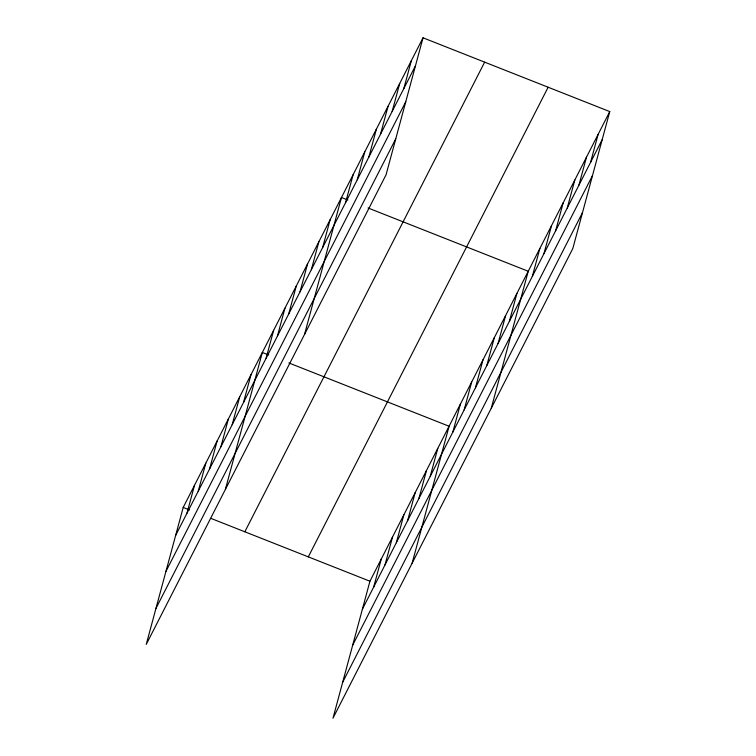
<?xml version="1.0" encoding="UTF-8"?>
<svg xmlns="http://www.w3.org/2000/svg" width="756" height="756" viewBox="0 0 756 756"><rect width="100%" height="100%" fill="white"/><g stroke="black" fill="none" stroke-linecap="round" stroke-linejoin="round"><path stroke-width="1.13" d="M423.02 37.8L183.198 507.437L146.239 644.414L386.061 174.778L423.02 37.8L609.761 111.586L572.802 248.563L332.98 718.2L369.939 581.222L609.761 111.586M186.949 513.267L194.5 485.295M198.261 491.126L205.802 463.154M209.563 468.985L217.114 441.013M220.875 446.853L228.416 418.871M232.177 424.711L239.728 396.739M243.479 402.57L251.03 374.598M225.373 489.434L262.341 352.457L268.711 354.97M266.093 358.287L273.644 330.315M277.405 336.146L284.946 308.174M288.707 314.005L296.257 286.033M300.009 291.873L307.56 263.901M311.321 269.731L318.871 241.759M322.623 247.59L330.174 219.618M304.517 334.454L341.476 197.477L347.855 199.99M345.577 202.636L353.128 174.664M357.229 179.824L364.779 151.852M368.881 157.012L376.422 129.04M380.523 134.209L388.074 106.237M392.175 111.397L399.726 83.425M403.827 88.584L411.368 60.612M373.7 587.053L381.251 559.081M385.002 564.912L392.553 536.94M396.314 542.77L403.855 514.798M407.616 520.638L415.167 492.657M418.918 498.497L426.469 470.525M430.23 476.356L437.781 448.384M412.124 563.22L449.083 426.242L288.896 362.956M452.844 432.073L460.385 404.101M464.146 409.932L471.697 381.96M475.448 387.79L482.999 359.818M486.76 365.658L494.311 337.677M498.062 343.517L505.613 315.545M509.374 321.376L516.915 293.404M491.268 408.24L528.227 271.262L368.04 207.976M532.328 276.422L539.869 248.45M543.97 253.61L551.521 225.638M555.622 230.797L563.173 202.825M567.274 207.994L574.815 180.022M578.916 185.182L586.467 157.21M590.568 162.37L598.119 134.398M175.647 535.409L415.469 65.772M165.942 571.385L405.764 101.748M155.944 608.438L395.766 138.811M244.821 531.789L484.643 62.153M308.316 556.87L548.138 87.233M362.389 609.194L602.22 139.558M352.683 645.17L592.515 175.534M342.685 682.224L582.507 212.597M183.198 507.437L189.567 509.95M210.82 518.351L369.939 581.222"/></g></svg>
